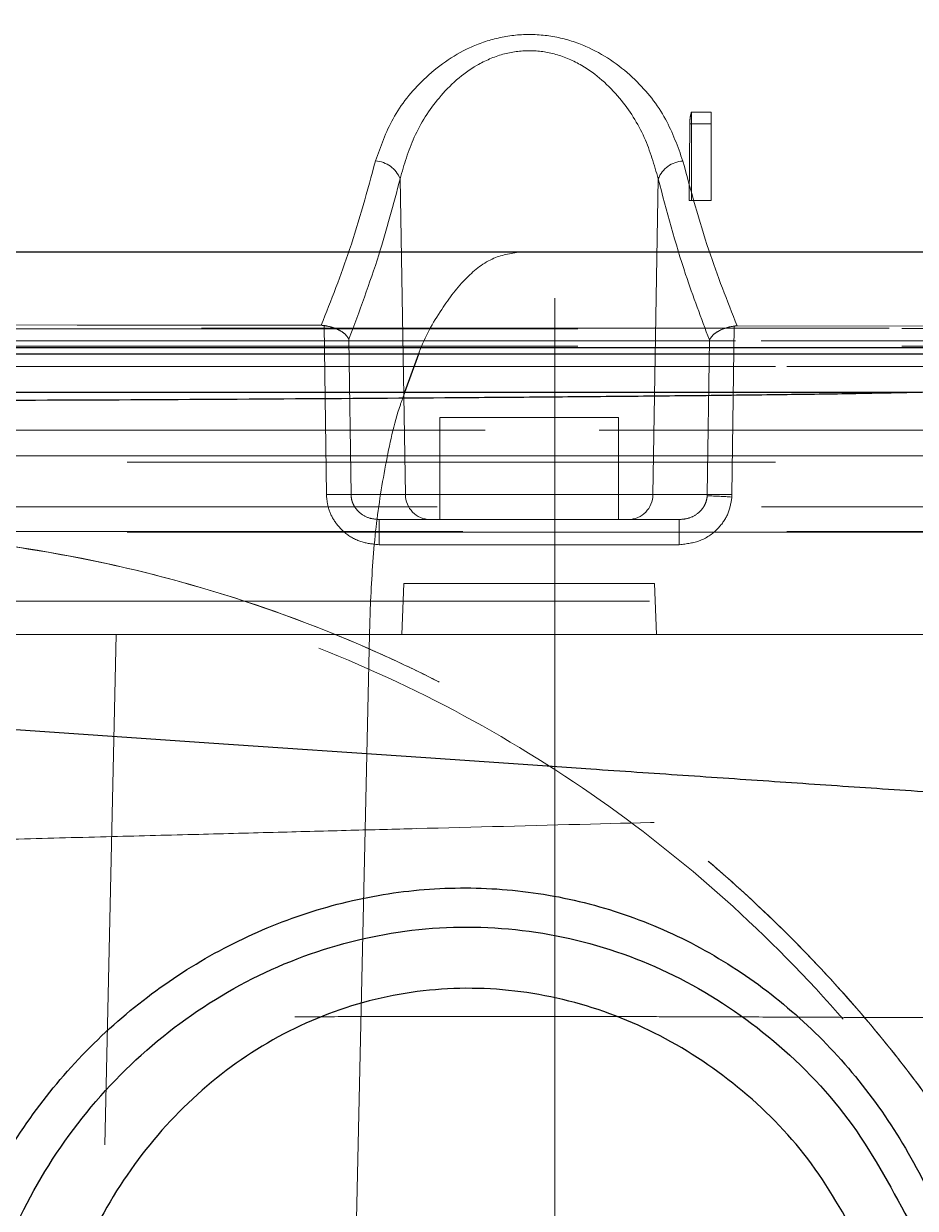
# Model space of a CAD drawing. Header units: millimetres. Extents: x 126 to 938, y 244 to 707.
# Drawn here: x 787.884 to 789.63, y 562.563 to 564.884 of the extents above; entities that cross this region are included whole.
import ezdxf

# ---------------------------------------------------------------- set-up
doc = ezdxf.new("R2010")
doc.units = ezdxf.units.MM
doc.linetypes.add('HIDDEN', pattern=[1.905, 1.27, -0.635])

msp = doc.modelspace()

# ---------------------------------------------------------------- linework, layer by layer
at = {"color": 7, "linetype": 'HIDDEN', "lineweight": 18}
for p, q in [((789.2303, 564.7108), (789.1914, 564.7108)), ((789.1914, 564.5373), (789.1914, 564.7108)), ((789.2303, 564.6881), (789.2303, 564.7108)), ((789.2303, 564.5373), (789.2303, 564.7108)), ((789.1882, 564.6881), (789.1868, 564.5373)), ((789.1882, 564.6881), (789.2303, 564.6881)), ((789.2303, 564.5373), (789.2303, 564.6881)), ((788.621, 564.5801), (788.6314, 563.9614)), ((789.1264, 564.5799), (789.116, 563.9614)), ((789.2303, 564.5373), (789.1868, 564.5373)), ((789.1914, 564.5373), (789.1868, 564.5373)), ((789.1914, 564.5373), (789.2303, 564.5373)), ((791.1005, 564.4373), (783.9082, 564.4373)), ((786.2803, 564.4373), (788.8596, 564.4373)), ((788.8596, 564.4373), (791.1559, 564.4373)), ((788.9237, 564.3459), (788.9237, 563.7273)), ((788.9237, 561.1873), (788.9237, 564.3459)), ((791.4838, 564.2873), (783.5905, 564.2873)), ((784.4222, 564.2873), (791.7627, 564.2873)), ((788.4721, 564.2926), (788.4766, 563.9614)), ((789.2709, 563.9614), (789.2753, 564.2915)), ((783.6128, 564.2623), (791.3347, 564.2623)), ((791.1827, 564.2623), (783.8954, 564.2623)), ((788.5248, 563.9614), (788.5208, 564.2657)), ((789.2266, 564.2646), (789.2226, 563.9614)), ((791.0485, 564.2493), (783.8989, 564.2493)), ((791.0435, 564.2373), (783.9039, 564.2373)), ((787.1456, 564.2373), (790.8259, 564.2373)), ((787.1737, 564.2373), (790.8083, 564.2373)), ((787.4737, 564.2123), (791.1844, 564.2123)), ((791.2612, 564.2123), (787.4737, 564.2123)), ((789.8887, 564.1623), (783.924, 564.1623)), ((788.6987, 563.9123), (788.6987, 564.1123)), ((788.6987, 564.1123), (789.0487, 564.1123)), ((789.0487, 564.1123), (788.6987, 564.1123)), ((789.0487, 563.9123), (789.0487, 564.1123)), ((790.2808, 564.0873), (783.9237, 564.0873)), ((790.6927, 564.0873), (785.1688, 564.0873)), ((791.2612, 564.0251), (784.5076, 564.0251)), ((784.5077, 564.0373), (791.2612, 564.0373)), ((784.5085, 564.0373), (791.6974, 564.0373)), ((787.1734, 564.0374), (789.498, 564.0373)), ((789.498, 564.0373), (787.1734, 564.0374)), ((787.1734, 564.0373), (789.498, 564.0373)), ((787.1734, 564.0373), (789.498, 564.0373)), ((790.5986, 564.0373), (787.239, 564.0373)), ((789.498, 564.0373), (790.8152, 564.0373)), ((790.1566, 564.0372), (789.498, 564.0373)), ((789.498, 564.0373), (790.8152, 564.0373)), ((790.1566, 564.0372), (789.498, 564.0373)), ((788.6314, 563.9614), (788.5248, 563.9614)), ((789.116, 563.9614), (788.6314, 563.9614)), ((789.2226, 563.9614), (789.116, 563.9614)), ((790.5986, 563.9373), (787.239, 563.9373)), ((788.5796, 563.9123), (788.6797, 563.9123)), ((788.5796, 563.8631), (788.5796, 563.9123)), ((789.1678, 563.9123), (788.5796, 563.9123)), ((788.6797, 563.9123), (789.0677, 563.9123)), ((788.6987, 563.9123), (789.0487, 563.9123)), ((789.0487, 563.9123), (788.6987, 563.9123)), ((789.0677, 563.9123), (789.1678, 563.9123)), ((789.1678, 563.8631), (789.1678, 563.9123)), ((786.5775, 563.8873), (791.052, 563.8873)), ((787.4737, 563.8888), (790.568, 563.8888)), ((791.2612, 563.8873), (787.4737, 563.8873)), ((788.5796, 563.8631), (789.1678, 563.8631)), ((788.6246, 563.6873), (788.6281, 563.7873)), ((788.6246, 563.6873), (788.6281, 563.7873)), ((789.1193, 563.7873), (788.6281, 563.7873)), ((789.1193, 563.7873), (788.6281, 563.7873)), ((789.1193, 563.7873), (789.1228, 563.6873)), ((789.1193, 563.7873), (789.1228, 563.6873)), ((788.563, 563.7526), (787.5383, 563.7526)), ((788.563, 563.7526), (788.5608, 563.6872)), ((791.0144, 563.7526), (788.563, 563.7526)), ((788.9237, 563.7273), (788.9237, 561.1873)), ((786.7575, 563.6873), (791.0777, 563.6873)), ((788.6246, 563.6873), (786.8457, 563.6873)), ((787.9589, 558.8779), (788.0646, 563.6873)), ((788.5608, 563.6872), (788.4554, 558.8936)), ((788.4968, 563.6873), (788.5608, 563.6872)), ((788.5608, 563.6873), (791.1006, 563.6873)), ((789.1228, 563.6873), (788.6246, 563.6873)), ((790.9861, 563.6873), (789.1228, 563.6873))]:
    msp.add_line(p, q, dxfattribs=at)
at = {"color": 7, "linetype": 'Continuous', "lineweight": 25}
for p, q in [((787.8363, 564.4373), (791.0988, 564.4373)), ((783.8989, 564.2493), (791.0485, 564.2493)), ((783.9039, 564.2373), (791.0435, 564.2373)), ((788.6304, 564.1623), (788.6574, 564.2373)), ((781.559, 564.1623), (789.6435, 564.1623))]:
    msp.add_line(p, q, dxfattribs=at)
at = {"color": 7, "linetype": 'HIDDEN', "lineweight": 18, "flags": 128}
for points in [[(787.3804, 564.2945), (787.9886, 564.2936), (788.4665, 564.293)], [(789.281, 564.2919), (789.8892, 564.291), (790.3671, 564.2904)], [(787.5407, 563.6873), (787.7943, 563.6873), (788.0646, 563.6873)]]:
    msp.add_lwpolyline(points, dxfattribs=at)
at = {"color": 7, "linetype": 'Continuous', "lineweight": 25, "flags": 128}
for points in [[(787.811, 563.5046), (788.2461, 563.4749), (788.671, 563.4458)], [(788.671, 563.4458), (788.8333, 563.4347), (788.9946, 563.4237)]]:
    msp.add_lwpolyline(points, dxfattribs=at)
at = {"color": 7, "linetype": 'HIDDEN', "lineweight": 18}
for centre, radius, start, end in [((787.4737, 561.1873), 5.95, 34.63083, 88.00015), ((787.4737, 561.1872), 5.95, 37.76413, 88), ((787.4737, 561.1873), 5.5, 270, 90), ((787.4737, 561.1873), 5.5, 270, 90), ((788.5693, 564.5597), 0.0555, 21.5163, 86.5022), ((789.1781, 564.5594), 0.0556, 93.4658, 158.4055), ((788.5007, 562.7654), 1.1963, 88.8434, 91.1566), ((788.6805, 563.9614), 0.0491, 180.012, 269.0064), ((789.0669, 563.9614), 0.0491, 270.9793, 0.0022), ((789.1852, 562.7713), 1.1882, 85.8771, 88.2044), ((789.2467, 562.7654), 1.1963, 88.8434, 91.1566)]:
    msp.add_arc(centre, radius, start, end, dxfattribs=at)
for points, knots in [([(787.4737, 567.1453), (787.6724, 567.1397), (788.0695, 567.1285), (788.6619, 567.0388), (789.2445, 566.8939), (789.8037, 566.6906), (790.3243, 566.44), (790.8041, 566.1497), (791.2475, 565.8222), (791.6583, 565.4559), (792.0355, 565.0511), (792.3756, 564.6108), (792.6746, 564.138), (792.9277, 563.6398), (793.1333, 563.1205), (793.2884, 562.5847), (793.3964, 562.037), (793.4248, 561.6666), (793.439, 561.4814)], [0, 0, 0, 0, 0.065634, 0.131204, 0.197553, 0.263794, 0.32746, 0.388217, 0.448865, 0.509412, 0.569867, 0.631476, 0.693011, 0.754485, 0.815912, 0.877298, 0.938658, 1, 1, 1, 1]), ([(789.1748, 564.6149), (789.1648, 564.643), (789.1439, 564.702), (789.0813, 564.7805), (789.0078, 564.833), (788.935, 564.8582), (788.8741, 564.8653), (788.8133, 564.8583), (788.7404, 564.8332), (788.6668, 564.7809), (788.6038, 564.7025), (788.5827, 564.6434), (788.5727, 564.6151)], [0, 0, 0, 0, 0.106734, 0.22426, 0.35486, 0.426058, 0.499731, 0.573337, 0.644594, 0.775351, 0.892615, 1, 1, 1, 1]), ([(788.621, 564.5801), (788.6289, 564.6077), (788.6453, 564.6647), (788.6954, 564.743), (788.7571, 564.7987), (788.8208, 564.8261), (788.8741, 564.8337), (788.9274, 564.826), (788.991, 564.7985), (789.0526, 564.7426), (789.1023, 564.6643), (789.1186, 564.6074), (789.1264, 564.5799)], [0, 0, 0, 0, 0.112487, 0.231437, 0.359846, 0.431966, 0.500263, 0.568555, 0.640628, 0.768908, 0.888073, 1, 1, 1, 1]), ([(789.1914, 564.7108), (789.1904, 564.7067), (789.1886, 564.6992), (789.1884, 564.6916), (789.1882, 564.6881)], [0, 0, 0, 0, 0.550257, 1, 1, 1, 1]), ([(788.5727, 564.6151), (788.5569, 564.5568), (788.5273, 564.4475), (788.4859, 564.3422), (788.4665, 564.293)], [0, 0, 0, 0, 0.533315, 1, 1, 1, 1]), ([(789.281, 564.2919), (789.2616, 564.3412), (789.2201, 564.4468), (789.1905, 564.5564), (789.1748, 564.6149)], [0, 0, 0, 0, 0.466471, 1, 1, 1, 1]), ([(788.5208, 564.2657), (788.5412, 564.3206), (788.5795, 564.4238), (788.6078, 564.5303), (788.621, 564.5801)], [0, 0, 0, 0, 0.532064, 1, 1, 1, 1]), ([(789.1264, 564.5799), (789.1431, 564.5171), (789.1715, 564.4103), (789.2106, 564.3071), (789.2266, 564.2646)], [0, 0, 0, 0, 0.588417, 1, 1, 1, 1]), ([(783.9033, 564.4336), (783.9097, 564.4334), (783.9239, 564.433), (783.947, 564.4305), (783.9743, 564.4268), (784.0059, 564.4216), (784.042, 564.415), (784.0804, 564.4075), (784.1224, 564.3987), (784.1702, 564.3886), (784.2286, 564.3764), (784.299, 564.3622), (784.3787, 564.3467), (784.4577, 564.3321), (784.5289, 564.3199), (784.5982, 564.3087), (784.6704, 564.298), (784.751, 564.2873), (784.8841, 564.2718), (785.0023, 564.2621), (785.1022, 564.2569), (785.1324, 564.2555), (785.1623, 564.2544), (785.192, 564.2535), (785.2213, 564.2528), (785.2421, 564.2524), (785.2649, 564.2522), (785.2925, 564.2522), (785.3388, 564.2522), (785.4087, 564.2521), (785.5105, 564.2521), (785.6503, 564.2521), (785.8249, 564.252), (786.0364, 564.252), (786.2867, 564.252), (786.5586, 564.252), (786.8487, 564.2519), (787.0659, 564.252), (787.2158, 564.252), (787.2892, 564.252), (787.3639, 564.252), (787.4399, 564.252), (787.5172, 564.252), (787.5957, 564.252), (787.7853, 564.252), (788.0854, 564.252), (788.4933, 564.252), (788.8623, 564.252), (789.189, 564.252), (789.4711, 564.252), (789.7394, 564.2519), (789.9654, 564.2523), (790.145, 564.2513), (790.285, 564.2553), (790.4082, 564.265), (790.5255, 564.2794), (790.6366, 564.2973), (790.7557, 564.3215), (790.8708, 564.3508), (790.9722, 564.3828), (791.0426, 564.4079), (791.0786, 564.4241), (791.0903, 564.4294)], [0, 0, 0, 0, 0.0026639, 0.0058768, 0.0096783, 0.0140985, 0.0191725, 0.0249292, 0.0303117, 0.0370116, 0.0452034, 0.0550778, 0.0668425, 0.0789495, 0.0884186, 0.0968445, 0.1081012, 0.1187455, 0.1306125, 0.16375, 0.1679688, 0.1721514, 0.1762965, 0.1804026, 0.1844682, 0.1884887, 0.1890465, 0.1939461, 0.1999546, 0.2082387, 0.2229934, 0.2422433, 0.2663004, 0.2954798, 0.3300669, 0.3702632, 0.4084198, 0.4505172, 0.4604928, 0.4706549, 0.4810002, 0.4915237, 0.5022205, 0.5130873, 0.5241174, 0.580953, 0.6377159, 0.6935284, 0.7342016, 0.7733962, 0.8106864, 0.8456366, 0.867225, 0.8852794, 0.9037989, 0.9185203, 0.9343178, 0.9505449, 0.9689743, 0.983625, 0.9946658, 1, 1, 1, 1]), ([(788.6574, 564.2373), (788.6577, 564.2382), (788.6687, 564.269), (788.6981, 564.3211), (788.7458, 564.3846), (788.8, 564.4283), (788.8407, 564.4344), (788.8596, 564.4373)], [0, 0, 0, 0, 0.01051, 0.327509, 0.592856, 0.81134, 1, 1, 1, 1]), ([(783.8889, 564.2867), (783.9493, 564.2867), (784.0817, 564.2867), (784.2916, 564.2866), (784.5218, 564.2866), (784.7627, 564.2865), (785.0088, 564.2865), (785.2556, 564.2864), (785.4989, 564.2864), (785.772, 564.2864), (786.066, 564.2863), (786.3718, 564.2863), (786.6434, 564.2862), (786.8771, 564.2862), (787.0706, 564.2862), (787.2118, 564.2862), (787.3081, 564.2862), (787.367, 564.2862), (787.432, 564.2862), (787.5225, 564.2862), (787.6576, 564.2862), (787.831, 564.2862), (788.0421, 564.2862), (788.2895, 564.2862), (788.5706, 564.2863), (788.8819, 564.2863), (789.2182, 564.2864), (789.5721, 564.2864), (789.8943, 564.2865), (790.1767, 564.2865), (790.413, 564.2866), (790.6389, 564.2866), (790.8491, 564.2866), (791.0274, 564.2867), (791.135, 564.2867), (791.1789, 564.2868)], [0, 0, 0, 0, 0.024859, 0.054493, 0.086352, 0.119631, 0.153604, 0.187637, 0.221177, 0.253758, 0.299996, 0.342185, 0.379601, 0.411759, 0.438355, 0.459216, 0.469892, 0.47797, 0.48344, 0.496659, 0.515201, 0.539028, 0.568047, 0.602075, 0.640802, 0.683743, 0.730194, 0.779178, 0.829402, 0.862777, 0.895404, 0.926629, 0.955728, 0.981913, 1, 1, 1, 1]), ([(788.4665, 564.293), (788.4675, 564.293), (788.4694, 564.2929), (788.4713, 564.2927), (788.4721, 564.2926)], [0, 0, 0, 0, 0.560355, 1, 1, 1, 1]), ([(788.5208, 564.2657), (788.5188, 564.2687), (788.5144, 564.2755), (788.5031, 564.2831), (788.4888, 564.2895), (788.4779, 564.2915), (788.4721, 564.2926)], [0, 0, 0, 0, 0.187826, 0.420489, 0.69601, 1, 1, 1, 1]), ([(789.2266, 564.2646), (789.2291, 564.2682), (789.2337, 564.2748), (789.2453, 564.2825), (789.2589, 564.2885), (789.2699, 564.2905), (789.2753, 564.2915)], [0, 0, 0, 0, 0.225805, 0.420216, 0.713963, 1, 1, 1, 1]), ([(789.2753, 564.2915), (789.2763, 564.2916), (789.2783, 564.2918), (789.2802, 564.2919), (789.281, 564.2919)], [0, 0, 0, 0, 0.559096, 1, 1, 1, 1]), ([(788.563, 563.7526), (788.5655, 563.7983), (788.5703, 563.8876), (788.591, 564.016), (788.6102, 564.1076), (788.6274, 564.154), (788.6304, 564.1623)], [0, 0, 0, 0, 0.3289089, 0.643903, 0.9363373, 1, 1, 1, 1]), ([(788.4766, 563.9614), (788.4774, 563.9522), (788.4793, 563.9332), (788.4927, 563.9065), (788.5149, 563.8829), (788.5451, 563.8663), (788.5684, 563.8642), (788.5796, 563.8631)], [0, 0, 0, 0, 0.174209, 0.362238, 0.557982, 0.7865, 1, 1, 1, 1]), ([(788.5796, 563.9123), (788.5728, 563.9129), (788.5588, 563.9143), (788.5432, 563.9237), (788.5337, 563.9341), (788.5286, 563.9429), (788.5255, 563.952), (788.5251, 563.9583), (788.5248, 563.9614)], [0, 0, 0, 0, 0.250889, 0.514819, 0.646028, 0.770042, 0.885815, 1, 1, 1, 1]), ([(789.2225, 563.9589), (789.2221, 563.9559), (789.2213, 563.9498), (789.2179, 563.941), (789.2126, 563.9327), (789.2031, 563.923), (789.188, 563.9142), (789.1744, 563.9129), (789.1678, 563.9123)], [0, 0, 0, 0, 0.114713, 0.233332, 0.356701, 0.485291, 0.74869, 1, 1, 1, 1]), ([(789.1678, 563.8631), (789.1819, 563.8647), (789.2108, 563.868), (789.2446, 563.8928), (789.2654, 563.9241), (789.269, 563.9459), (789.2707, 563.9564)], [0, 0, 0, 0, 0.2753626, 0.5676566, 0.7922592, 1, 1, 1, 1]), ([(789.2226, 563.9614), (789.2226, 563.9609), (789.2225, 563.9601), (789.2225, 563.9593), (789.2225, 563.9589)], [0, 0, 0, 0, 0.559526, 1, 1, 1, 1]), ([(789.2707, 563.9564), (789.2707, 563.9573), (789.2708, 563.959), (789.2708, 563.9606), (789.2709, 563.9614)], [0, 0, 0, 0, 0.55999, 1, 1, 1, 1]), ([(787.4737, 563.8873), (787.5406, 563.8858), (787.6763, 563.8829), (787.8815, 563.8588), (788.0899, 563.819), (788.3, 563.7609), (788.4634, 563.701), (788.582, 563.6498), (788.6577, 563.6143), (788.735, 563.5751), (788.8138, 563.5318), (788.8937, 563.4844), (788.9718, 563.4342), (789.0551, 563.3765), (789.1497, 563.3055), (789.2629, 563.2115), (789.392, 563.0905), (789.5188, 562.9536), (789.629, 562.8162), (789.727, 562.6779), (789.8166, 562.5334), (789.8995, 562.3768), (789.9967, 562.1617), (790.0906, 561.8815), (790.161, 561.5333), (790.1695, 561.301), (790.1737, 561.1866)], [0, 0, 0, 0, 0.047315, 0.09597, 0.145965, 0.197303, 0.249981, 0.268963, 0.288675, 0.309122, 0.330302, 0.352214, 0.374858, 0.395977, 0.423874, 0.458546, 0.499993, 0.548942, 0.590444, 0.624495, 0.668868, 0.710617, 0.749739, 0.835737, 0.919158, 1, 1, 1, 1]), ([(787.4737, 563.8873), (787.5909, 563.8828), (787.8248, 563.874), (788.172, 563.8028), (788.4482, 563.71), (788.6607, 563.6143), (788.8172, 563.5317), (788.9568, 563.4453), (789.0909, 563.3511), (789.2296, 563.2417), (789.3679, 563.1146), (789.4886, 562.9866), (789.5796, 562.8787), (789.6544, 562.7807), (789.7251, 562.6793), (789.7934, 562.5712), (789.86, 562.4527), (789.9179, 562.3367), (789.9883, 562.1773), (790.0616, 561.9725), (790.1257, 561.715), (790.1661, 561.4536), (790.1712, 561.2758), (790.1737, 561.1873)], [0, 0, 0, 0, 0.082901, 0.165385, 0.249755, 0.28852, 0.330227, 0.374882, 0.40453, 0.446174, 0.49981, 0.537288, 0.570562, 0.599638, 0.624508, 0.658032, 0.69008, 0.720654, 0.749754, 0.813302, 0.874263, 0.937351, 1, 1, 1, 1]), ([(790.1419, 561.1873), (790.138, 561.2987), (790.1302, 561.5211), (790.0652, 561.85), (789.9625, 562.1683), (789.8198, 562.4713), (789.6404, 562.754), (789.427, 563.0119), (789.1827, 563.2414), (788.9118, 563.4384), (788.6183, 563.6003), (788.3065, 563.7237), (787.9821, 563.8102), (787.7596, 563.833), (787.6487, 563.8444)], [0, 0, 0, 0, 0.083334, 0.166257, 0.249893, 0.333005, 0.416125, 0.499802, 0.582812, 0.666274, 0.749799, 0.832886, 0.916689, 1, 1, 1, 1]), ([(788.0646, 563.6873), (788.1377, 563.6873), (788.2467, 563.6873), (788.3672, 563.6872), (788.4203, 563.6873), (788.4409, 563.6872), (788.4508, 563.6873), (788.4551, 563.6872), (788.4561, 563.6873), (788.4563, 563.6873), (788.4563, 563.6873), (788.4564, 563.6873), (788.4564, 563.6873), (788.4565, 563.6873), (788.4566, 563.6872), (788.4567, 563.6873), (788.4569, 563.6873), (788.457, 563.6873), (788.4571, 563.6872), (788.4572, 563.6873), (788.4573, 563.6873), (788.4574, 563.6873), (788.4575, 563.6872), (788.4576, 563.6873), (788.4577, 563.6873), (788.4578, 563.6873), (788.4579, 563.6872), (788.458, 563.6873), (788.4581, 563.6873), (788.4582, 563.6873), (788.4583, 563.6872), (788.4584, 563.6873), (788.4585, 563.6873), (788.4586, 563.6873), (788.4587, 563.6872), (788.4588, 563.6873), (788.4589, 563.6873), (788.459, 563.6873), (788.4591, 563.6872), (788.4592, 563.6873), (788.4593, 563.6873), (788.4594, 563.6873), (788.4595, 563.6872), (788.4596, 563.6873), (788.4597, 563.6873), (788.4598, 563.6873), (788.4599, 563.6872), (788.46, 563.6873), (788.4601, 563.6873), (788.4602, 563.6873), (788.4603, 563.6872), (788.4604, 563.6873), (788.4605, 563.6873), (788.4606, 563.6873), (788.4607, 563.6872), (788.4608, 563.6873), (788.4609, 563.6873), (788.461, 563.6873), (788.4611, 563.6872), (788.4612, 563.6873), (788.4614, 563.6873), (788.4615, 563.6873), (788.4616, 563.6872), (788.4617, 563.6873), (788.4618, 563.6873), (788.4619, 563.6873), (788.462, 563.6872), (788.4621, 563.6873), (788.4622, 563.6873), (788.4623, 563.6873), (788.4624, 563.6872), (788.4625, 563.6873), (788.4626, 563.6873), (788.4627, 563.6873), (788.4628, 563.6872), (788.4629, 563.6873), (788.463, 563.6873), (788.4631, 563.6873), (788.4632, 563.6872), (788.4633, 563.6873), (788.4634, 563.6873), (788.4635, 563.6873), (788.4636, 563.6872), (788.4637, 563.6873), (788.4638, 563.6873), (788.4639, 563.6873), (788.464, 563.6872), (788.4641, 563.6873), (788.4642, 563.6873), (788.4643, 563.6873), (788.4644, 563.6872), (788.4645, 563.6873), (788.4646, 563.6873), (788.4647, 563.6873), (788.4648, 563.6872), (788.4649, 563.6873), (788.465, 563.6873), (788.4651, 563.6873), (788.4652, 563.6872), (788.4653, 563.6873), (788.4654, 563.6873), (788.4655, 563.6873), (788.4656, 563.6872), (788.4657, 563.6873), (788.4658, 563.6873), (788.4659, 563.6873), (788.466, 563.6872), (788.4662, 563.6873), (788.4663, 563.6873), (788.4664, 563.6873), (788.4665, 563.6872), (788.4666, 563.6873), (788.4667, 563.6873), (788.4668, 563.6873), (788.4669, 563.6872), (788.467, 563.6873), (788.4671, 563.6873), (788.4672, 563.6873), (788.4673, 563.6872), (788.4674, 563.6873), (788.4675, 563.6873), (788.4676, 563.6873), (788.4677, 563.6872), (788.4678, 563.6873), (788.4679, 563.6873), (788.468, 563.6873), (788.4681, 563.6872), (788.4682, 563.6873), (788.4683, 563.6873), (788.4684, 563.6873), (788.4685, 563.6872), (788.4686, 563.6873), (788.4687, 563.6873), (788.4688, 563.6873), (788.4689, 563.6872), (788.469, 563.6873), (788.4691, 563.6873), (788.4692, 563.6873), (788.4693, 563.6872), (788.4694, 563.6873), (788.4695, 563.6873), (788.4696, 563.6873), (788.4697, 563.6872), (788.4698, 563.6873), (788.4699, 563.6873), (788.47, 563.6873), (788.4701, 563.6872), (788.4702, 563.6873), (788.4703, 563.6873), (788.4704, 563.6873), (788.4705, 563.6872), (788.4706, 563.6873), (788.4707, 563.6873), (788.4708, 563.6873), (788.4709, 563.6872), (788.471, 563.6873), (788.4711, 563.6873), (788.4713, 563.6873), (788.4714, 563.6872), (788.4715, 563.6873), (788.4716, 563.6873), (788.4717, 563.6873), (788.4718, 563.6872), (788.4719, 563.6873), (788.472, 563.6873), (788.4721, 563.6873), (788.4722, 563.6872), (788.4723, 563.6873), (788.4724, 563.6873), (788.4725, 563.6873), (788.4726, 563.6872), (788.4727, 563.6873), (788.4728, 563.6873), (788.4729, 563.6873), (788.473, 563.6872), (788.4731, 563.6873), (788.4732, 563.6873), (788.4733, 563.6873), (788.4734, 563.6872), (788.4735, 563.6873), (788.4736, 563.6873), (788.4737, 563.6873), (788.4738, 563.6872), (788.4739, 563.6873), (788.474, 563.6873), (788.4741, 563.6873), (788.4742, 563.6872), (788.4743, 563.6873), (788.4744, 563.6873), (788.4745, 563.6873), (788.4746, 563.6872), (788.4747, 563.6873), (788.4748, 563.6873), (788.4749, 563.6873), (788.475, 563.6872), (788.4751, 563.6873), (788.4752, 563.6873), (788.4753, 563.6873), (788.4754, 563.6872), (788.4755, 563.6873), (788.4756, 563.6873), (788.4757, 563.6873), (788.4758, 563.6872), (788.4759, 563.6873), (788.476, 563.6873), (788.4761, 563.6873), (788.4762, 563.6872), (788.4763, 563.6873), (788.4764, 563.6873), (788.4765, 563.6873), (788.4766, 563.6872), (788.4767, 563.6873), (788.4769, 563.6873), (788.477, 563.6873), (788.4771, 563.6872), (788.4772, 563.6873), (788.4773, 563.6873), (788.4774, 563.6873), (788.4775, 563.6872), (788.4776, 563.6873), (788.4777, 563.6873), (788.4778, 563.6873), (788.4779, 563.6872), (788.478, 563.6873), (788.4781, 563.6873), (788.4782, 563.6873), (788.4783, 563.6872), (788.4784, 563.6873), (788.4785, 563.6873), (788.4786, 563.6873), (788.4787, 563.6872), (788.4788, 563.6873), (788.4789, 563.6873), (788.479, 563.6873), (788.4791, 563.6872), (788.4792, 563.6873), (788.4793, 563.6873), (788.4794, 563.6873), (788.4795, 563.6872), (788.4796, 563.6873), (788.4797, 563.6873), (788.4798, 563.6873), (788.4799, 563.6872), (788.48, 563.6873), (788.4801, 563.6873), (788.4802, 563.6873), (788.4803, 563.6872), (788.4804, 563.6873), (788.4805, 563.6873), (788.4806, 563.6873), (788.4807, 563.6872), (788.4808, 563.6873), (788.4809, 563.6873), (788.481, 563.6873), (788.4811, 563.6872), (788.4812, 563.6873), (788.4813, 563.6873), (788.4814, 563.6873), (788.4815, 563.6872), (788.4816, 563.6873), (788.4817, 563.6873), (788.4818, 563.6873), (788.4819, 563.6872), (788.482, 563.6873), (788.4821, 563.6873), (788.4822, 563.6873), (788.4823, 563.6872), (788.4824, 563.6873), (788.4825, 563.6873), (788.4826, 563.6873), (788.4827, 563.6872), (788.4829, 563.6873), (788.483, 563.6873), (788.4831, 563.6873), (788.4832, 563.6872), (788.4833, 563.6873), (788.4834, 563.6873), (788.4835, 563.6873), (788.4836, 563.6872), (788.4837, 563.6873), (788.4838, 563.6873), (788.4839, 563.6873), (788.484, 563.6872), (788.4841, 563.6873), (788.4842, 563.6873), (788.4843, 563.6873), (788.4844, 563.6872), (788.4845, 563.6873), (788.4846, 563.6873), (788.4847, 563.6873), (788.4848, 563.6872), (788.4849, 563.6873), (788.485, 563.6873), (788.4851, 563.6873), (788.4852, 563.6872), (788.4853, 563.6873), (788.4854, 563.6873), (788.4855, 563.6873), (788.4856, 563.6872), (788.4857, 563.6873), (788.4858, 563.6873), (788.4859, 563.6873), (788.486, 563.6872), (788.4861, 563.6873), (788.4862, 563.6873), (788.4863, 563.6873), (788.4864, 563.6872), (788.4865, 563.6873), (788.4866, 563.6873), (788.4867, 563.6873), (788.4868, 563.6872), (788.4869, 563.6873), (788.487, 563.6873), (788.4871, 563.6873), (788.4872, 563.6872), (788.4873, 563.6873), (788.4874, 563.6873), (788.4875, 563.6873), (788.4876, 563.6872), (788.4877, 563.6873), (788.4878, 563.6873), (788.4879, 563.6873), (788.488, 563.6872), (788.4881, 563.6873), (788.4882, 563.6873), (788.4883, 563.6873), (788.4884, 563.6872), (788.4885, 563.6873), (788.4886, 563.6873), (788.4887, 563.6873), (788.4888, 563.6872), (788.4889, 563.6873), (788.489, 563.6873), (788.4891, 563.6873), (788.4892, 563.6872), (788.4893, 563.6873), (788.4894, 563.6873), (788.4895, 563.6873), (788.4896, 563.6872), (788.4897, 563.6873), (788.4898, 563.6873), (788.4899, 563.6873), (788.4901, 563.6872), (788.4902, 563.6873), (788.4903, 563.6873), (788.4904, 563.6873), (788.4905, 563.6872), (788.4906, 563.6873), (788.4907, 563.6873), (788.4908, 563.6873), (788.4909, 563.6872), (788.491, 563.6873), (788.4911, 563.6873), (788.4912, 563.6873), (788.4913, 563.6872), (788.4914, 563.6873), (788.4915, 563.6873), (788.4916, 563.6873), (788.4917, 563.6872), (788.4918, 563.6873), (788.4919, 563.6873), (788.492, 563.6873), (788.4921, 563.6872), (788.4922, 563.6873), (788.4923, 563.6873), (788.4924, 563.6873), (788.4925, 563.6872), (788.4926, 563.6873), (788.4927, 563.6873), (788.4928, 563.6873), (788.4929, 563.6872), (788.493, 563.6873), (788.4931, 563.6873), (788.4932, 563.6873), (788.4933, 563.6872), (788.4934, 563.6873), (788.4935, 563.6873), (788.4936, 563.6873), (788.4937, 563.6872), (788.4938, 563.6873), (788.4939, 563.6873), (788.494, 563.6873), (788.4941, 563.6872), (788.4942, 563.6873), (788.4943, 563.6873), (788.4944, 563.6873), (788.4945, 563.6872), (788.4946, 563.6873), (788.4947, 563.6873), (788.4948, 563.6873), (788.4949, 563.6872), (788.495, 563.6873), (788.4951, 563.6873), (788.4952, 563.6873), (788.4953, 563.6872), (788.4954, 563.6873), (788.4955, 563.6873), (788.4956, 563.6873), (788.4957, 563.6872), (788.4958, 563.6873), (788.4959, 563.6873), (788.496, 563.6873), (788.4961, 563.6872), (788.4962, 563.6873), (788.4963, 563.6873), (788.4964, 563.6873), (788.4965, 563.6872), (788.4966, 563.6873), (788.4967, 563.6873), (788.4968, 563.6873), (788.4968, 563.6873)], [0, 0, 0, 0, 0.506702, 0.755647, 0.834627, 0.874888, 0.898267, 0.903693, 0.904849, 0.904959, 0.904987, 0.905014, 0.905266, 0.90549, 0.905741, 0.905992, 0.906217, 0.906468, 0.906692, 0.906943, 0.907194, 0.907419, 0.90767, 0.907894, 0.908145, 0.908369, 0.908621, 0.908872, 0.909096, 0.909347, 0.909571, 0.909823, 0.910074, 0.910298, 0.910549, 0.910774, 0.911025, 0.911249, 0.9115, 0.911751, 0.911976, 0.912227, 0.912451, 0.912702, 0.912926, 0.913178, 0.913429, 0.913653, 0.913904, 0.914129, 0.91438, 0.914604, 0.914855, 0.915106, 0.915331, 0.915582, 0.915806, 0.916057, 0.916281, 0.916533, 0.916784, 0.917008, 0.917259, 0.917483, 0.917735, 0.917986, 0.91821, 0.918461, 0.918686, 0.918937, 0.919161, 0.919412, 0.919663, 0.919888, 0.920139, 0.920363, 0.920614, 0.920838, 0.92109, 0.921341, 0.921565, 0.921816, 0.922041, 0.922292, 0.922516, 0.922767, 0.922991, 0.923243, 0.923494, 0.923718, 0.923969, 0.924193, 0.924445, 0.924669, 0.92492, 0.925171, 0.925395, 0.925647, 0.925871, 0.926122, 0.926346, 0.926598, 0.926849, 0.927073, 0.927324, 0.927548, 0.9278, 0.928024, 0.928275, 0.928499, 0.92875, 0.929002, 0.929226, 0.929477, 0.929701, 0.929953, 0.930177, 0.930428, 0.930652, 0.930903, 0.931155, 0.931379, 0.93163, 0.931854, 0.932105, 0.93233, 0.932581, 0.932832, 0.933056, 0.933307, 0.933532, 0.933783, 0.934007, 0.934258, 0.934482, 0.934734, 0.934985, 0.935209, 0.93546, 0.935685, 0.935936, 0.93616, 0.936411, 0.936635, 0.936887, 0.937138, 0.937362, 0.937613, 0.937837, 0.938089, 0.938313, 0.938564, 0.938788, 0.939039, 0.939264, 0.939515, 0.939766, 0.93999, 0.940242, 0.940466, 0.940717, 0.940941, 0.941192, 0.941417, 0.941668, 0.941919, 0.942143, 0.942394, 0.942619, 0.94287, 0.943094, 0.943345, 0.943569, 0.943821, 0.944045, 0.944296, 0.944547, 0.944771, 0.945023, 0.945247, 0.945498, 0.945722, 0.945974, 0.946198, 0.946449, 0.946673, 0.946924, 0.947176, 0.9474, 0.947651, 0.947875, 0.948126, 0.948351, 0.948602, 0.948826, 0.949077, 0.949301, 0.949553, 0.949777, 0.950028, 0.950279, 0.950503, 0.950755, 0.950979, 0.95123, 0.951454, 0.951706, 0.95193, 0.952181, 0.952405, 0.952656, 0.952881, 0.953132, 0.953383, 0.953607, 0.953858, 0.954083, 0.954334, 0.954558, 0.954809, 0.955033, 0.955285, 0.955509, 0.95576, 0.955984, 0.956235, 0.95646, 0.956711, 0.956962, 0.957186, 0.957438, 0.957662, 0.957913, 0.958137, 0.958388, 0.958613, 0.958864, 0.959088, 0.959339, 0.959563, 0.959815, 0.960039, 0.96029, 0.960514, 0.960765, 0.961017, 0.961241, 0.961492, 0.961716, 0.961967, 0.962192, 0.962443, 0.962667, 0.962918, 0.963142, 0.963394, 0.963618, 0.963869, 0.964093, 0.964345, 0.964569, 0.96482, 0.965044, 0.965295, 0.965547, 0.965771, 0.965995, 0.966246, 0.966497, 0.966722, 0.966973, 0.967197, 0.967448, 0.967672, 0.967924, 0.968148, 0.968399, 0.968623, 0.968874, 0.969099, 0.96935, 0.969574, 0.969825, 0.970049, 0.970301, 0.970525, 0.970776, 0.971, 0.971251, 0.971476, 0.971727, 0.971951, 0.972202, 0.972454, 0.972678, 0.972929, 0.973153, 0.973404, 0.973628, 0.97388, 0.974104, 0.974355, 0.974579, 0.974831, 0.975055, 0.975306, 0.97553, 0.975781, 0.976006, 0.976257, 0.976481, 0.976732, 0.976956, 0.977208, 0.977432, 0.977683, 0.977907, 0.978158, 0.978383, 0.978634, 0.978858, 0.979109, 0.979333, 0.979585, 0.979809, 0.98006, 0.980284, 0.980535, 0.98076, 0.981011, 0.981235, 0.981486, 0.98171, 0.981962, 0.982186, 0.982437, 0.982661, 0.982912, 0.983137, 0.983388, 0.983612, 0.983863, 0.984087, 0.984339, 0.984563, 0.984814, 0.985038, 0.98529, 0.985514, 0.985765, 0.985989, 0.98624, 0.986464, 0.986716, 0.98694, 0.987191, 0.987415, 0.987667, 0.987891, 0.988142, 0.988366, 0.988617, 0.988842, 0.989093, 0.989317, 0.989568, 0.989792, 0.990044, 0.990268, 0.990519, 0.990743, 0.990994, 0.991219, 0.99147, 0.991694, 0.991945, 0.992169, 0.992421, 0.992645, 0.992896, 0.99312, 0.993371, 0.993596, 0.993847, 0.994071, 0.994322, 0.994546, 0.994798, 0.995022, 0.995273, 0.995497, 0.995748, 0.995973, 0.996224, 0.996448, 0.996699, 0.996923, 0.997175, 0.997399, 0.99765, 0.997874, 0.998125, 0.99835, 0.998601, 0.998825, 0.999049, 0.9993, 0.999525, 0.999776, 1, 1, 1, 1]), ([(791.0226, 563.3687), (791.0052, 563.3682), (790.9606, 563.3671), (790.8786, 563.3649), (790.7667, 563.362), (790.6247, 563.3583), (790.4528, 563.3538), (790.2804, 563.3493), (790.1122, 563.3449), (789.9527, 563.3406), (789.7768, 563.336), (789.5597, 563.3303), (789.2969, 563.3235), (788.9845, 563.3153), (788.7236, 563.3085), (788.5196, 563.3032), (788.3776, 563.2994), (788.2218, 563.2953), (788.0524, 563.2909), (787.8693, 563.2861), (787.6811, 563.2812), (787.4981, 563.2764), (787.3306, 563.272), (787.1804, 563.2681), (787.0362, 563.2643), (786.9026, 563.2608), (786.7839, 563.2577), (786.6849, 563.2551), (786.5957, 563.2528), (786.5068, 563.2505), (786.4195, 563.2482), (786.334, 563.2459), (786.2503, 563.2438), (786.1683, 563.2416), (786.0439, 563.2384), (785.8812, 563.2341), (785.6545, 563.2282), (785.418, 563.222), (785.1772, 563.2156), (785.027, 563.2117), (784.9569, 563.2099)], [0, 0, 0, 0, 0.008606, 0.022088, 0.040526, 0.063945, 0.092324, 0.125578, 0.149219, 0.175491, 0.204471, 0.236215, 0.282871, 0.334428, 0.390718, 0.411904, 0.435316, 0.460985, 0.488922, 0.519116, 0.551532, 0.581994, 0.609636, 0.634404, 0.656272, 0.680927, 0.700476, 0.714981, 0.729918, 0.744581, 0.758965, 0.773062, 0.78687, 0.800383, 0.8136, 0.848389, 0.880879, 0.925714, 0.965354, 1, 1, 1, 1]), ([(786.5096, 562.9371), (786.513, 562.9371), (786.5272, 562.937), (786.5583, 562.937), (786.627, 562.9369), (786.7365, 562.937), (786.877, 562.9371), (787.0309, 562.9372), (787.194, 562.9373), (787.4122, 562.9373), (787.6586, 562.9373), (787.8672, 562.9374), (787.9932, 562.9375), (788.0549, 562.9375), (788.1099, 562.9375), (788.158, 562.9376), (788.1993, 562.9376), (788.2649, 562.9377), (788.3569, 562.9379), (788.477, 562.9381), (788.5961, 562.9382), (788.714, 562.9383), (788.8306, 562.9383), (788.9457, 562.9383), (789.048, 562.9382), (789.1468, 562.9381), (789.2509, 562.9377), (789.3775, 562.9373), (789.51, 562.9367), (789.6309, 562.9362), (789.726, 562.936), (789.8255, 562.936), (789.9369, 562.9362), (790.0671, 562.9364), (790.1919, 562.9365), (790.311, 562.9365), (790.4311, 562.9365), (790.5558, 562.9365), (790.6528, 562.9367), (790.7172, 562.9369), (790.7473, 562.937), (790.7773, 562.9371), (790.8072, 562.9373), (790.8368, 562.9374), (790.8662, 562.9376), (790.9025, 562.9378), (790.953, 562.9379), (791.0048, 562.9379), (791.0514, 562.9378), (791.0855, 562.9377), (791.1201, 562.9376), (791.1543, 562.9375), (791.1818, 562.9373), (791.2023, 562.9373), (791.2157, 562.9372), (791.2277, 562.9372), (791.2382, 562.9373), (791.2473, 562.9374), (791.2553, 562.9375), (791.2653, 562.9377), (791.2754, 562.9386), (791.2829, 562.9379), (791.2869, 562.9388), (791.2874, 562.9379), (791.2875, 562.9377), (791.2876, 562.9376)], [0, 0, 0, 0, 0.002195, 0.008854, 0.019582, 0.045305, 0.077583, 0.107795, 0.141939, 0.179999, 0.244794, 0.296598, 0.310968, 0.323896, 0.335387, 0.345451, 0.354096, 0.361326, 0.386673, 0.411825, 0.436753, 0.461432, 0.485836, 0.509938, 0.533716, 0.550079, 0.571961, 0.599077, 0.629568, 0.65517, 0.674961, 0.689262, 0.717625, 0.744903, 0.771038, 0.795979, 0.819674, 0.846421, 0.874265, 0.880572, 0.886874, 0.893158, 0.899413, 0.905623, 0.911777, 0.91786, 0.92838, 0.943484, 0.950407, 0.957612, 0.964924, 0.972144, 0.979055, 0.982203, 0.98501, 0.987497, 0.989687, 0.991604, 0.993263, 0.994688, 0.997905, 0.999368, 0.999861, 0.999967, 1, 1, 1, 1])]:
    msp.add_open_spline(points, degree=3, knots=knots, dxfattribs=at)
at = {"color": 7, "linetype": 'Continuous', "lineweight": 25}
for points, knots in [([(787.5984, 564.1454), (787.7248, 564.1459), (787.9748, 564.1467), (788.3449, 564.1487), (788.6475, 564.1508), (788.8836, 564.1526), (789.0541, 564.1541), (789.2186, 564.1557), (789.3738, 564.1575), (789.5149, 564.1595), (789.6031, 564.1614), (789.6435, 564.1623)], [0, 0, 0, 0, 0.185515, 0.366614, 0.542952, 0.629341, 0.712921, 0.793127, 0.870566, 0.940663, 1, 1, 1, 1]), ([(788.9946, 563.4237), (789.0247, 563.4216), (789.0848, 563.4175), (789.1748, 563.4114), (789.2645, 563.4053), (789.3541, 563.3992), (789.4435, 563.3932), (789.5326, 563.3871), (789.6247, 563.381), (789.7323, 563.3736), (789.868, 563.3643), (790.0409, 563.3524), (790.1686, 563.3435), (790.2384, 563.3386)], [0, 0, 0, 0, 0.072547, 0.144891, 0.217063, 0.289052, 0.360896, 0.432605, 0.504189, 0.582878, 0.692089, 0.831612, 1, 1, 1, 1]), ([(788.1906, 561.1873), (788.1448, 561.2213), (788.0524, 561.2898), (787.9351, 561.4183), (787.8365, 561.563), (787.7614, 561.7224), (787.7121, 561.8924), (787.6907, 562.068), (787.6983, 562.245), (787.7344, 562.4175), (787.7978, 562.5814), (787.8856, 562.7317), (787.9951, 562.8656), (788.1224, 562.9793), (788.2644, 563.071), (788.4169, 563.1384), (788.5764, 563.18), (788.7394, 563.1949), (788.9025, 563.1826), (789.0612, 563.1428), (789.2119, 563.0765), (789.3506, 562.9854), (789.4746, 562.8712), (789.5802, 562.737), (789.6653, 562.5857), (789.727, 562.4219), (789.7641, 562.2492), (789.7754, 562.073), (789.7607, 561.8972), (789.7206, 561.7271), (789.656, 561.5667), (789.5686, 561.4208), (789.462, 561.2908), (789.3757, 561.2216), (789.333, 561.1873)], [0, 0, 0, 0, 0.031256, 0.063025, 0.094875, 0.127103, 0.159254, 0.191633, 0.223774, 0.256044, 0.287904, 0.319804, 0.351167, 0.382432, 0.41312, 0.443583, 0.473539, 0.503194, 0.53301, 0.562827, 0.592591, 0.62291, 0.653478, 0.684733, 0.716254, 0.748332, 0.780456, 0.812821, 0.844922, 0.876897, 0.90837, 0.939432, 0.96997, 1, 1, 1, 1]), ([(788.1472, 561.2877), (788.0955, 561.3387), (787.9911, 561.4418), (787.8759, 561.6337), (787.798, 561.8463), (787.7671, 562.0741), (787.7869, 562.3043), (787.8575, 562.5241), (787.974, 562.7216), (788.1291, 562.8873), (788.3145, 563.0133), (788.5211, 563.093), (788.7383, 563.1223), (788.9553, 563.0995), (789.1621, 563.0261), (789.348, 562.9047), (789.5077, 562.7422), (789.5799, 562.6081), (789.6164, 562.5403)], [0, 0, 0, 0, 0.060792, 0.122933, 0.18618, 0.250002, 0.314454, 0.378748, 0.442395, 0.505583, 0.567954, 0.629216, 0.689958, 0.750415, 0.810903, 0.872563, 0.935569, 1, 1, 1, 1]), ([(789.5292, 562.4787), (789.4976, 562.5374), (789.4349, 562.6541), (789.2963, 562.7971), (789.1344, 562.9065), (788.9532, 562.976), (788.762, 563.0015), (788.5701, 562.9797), (788.3885, 562.9107), (788.2274, 562.7989), (788.0944, 562.6518), (787.9949, 562.4779), (787.933, 562.2856), (787.9113, 562.0839), (787.9295, 561.8818), (787.9859, 561.6881), (788.0741, 561.5068), (788.1594, 561.4046), (788.202, 561.3537)], [0, 0, 0, 0, 0.0632498, 0.1257107, 0.1873993, 0.2481911, 0.3088708, 0.369472, 0.4302756, 0.4920365, 0.5545903, 0.6176592, 0.6814955, 0.7456657, 0.8096203, 0.8735928, 0.9369516, 1, 1, 1, 1])]:
    msp.add_open_spline(points, degree=3, knots=knots, dxfattribs=at)

doc.saveas('drawing.dxf')
